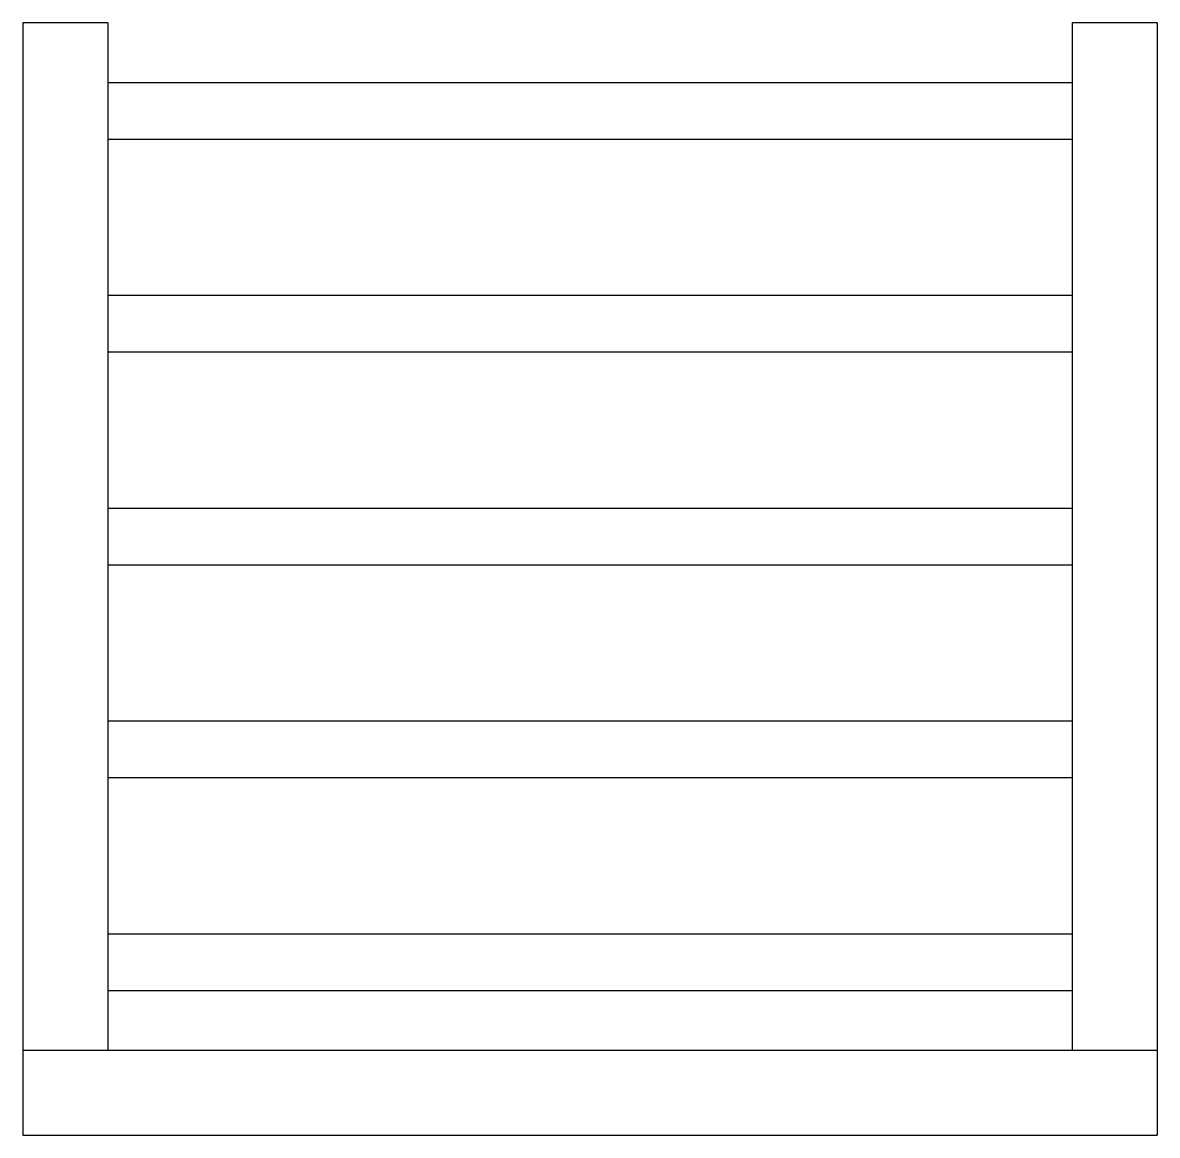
# Model space of a CAD drawing. Header units: millimetres. Extents: x -927.373 to -926.973, y 2719.451 to 2719.843.
import ezdxf

# ---------------------------------------------------------------- set-up
doc = ezdxf.new("R2010")
doc.units = ezdxf.units.MM
doc.header["$LTSCALE"] = 10
doc.layers.add('AUX_03', color=3, linetype='Continuous')
doc.layers.add('Móveis_armários', color=2, linetype='Continuous')

# ---------------------------------------------------------------- blocks, each defined once
blk = doc.blocks.new('cdn_calceiro')
at = {"layer": 'Móveis_armários', "color": 1}
for p, q in [((-0.17, 0.19605), (-0.2, 0.19605)), ((-0.2, 0.19605), (-0.2, -0.19605)), ((-0.17, 0.19605), (-0.17, -0.16605)), ((0.17, 0.19605), (0.17, -0.16605)), ((0.2, 0.19605), (0.17, 0.19605)), ((0.2, 0.19605), (0.2, -0.19605)), ((-0.17, 0.175), (0.17, 0.175)), ((-0.17, 0.155), (0.17, 0.155)), ((-0.17, 0.1), (0.17, 0.1)), ((-0.17, 0.08), (0.17, 0.08)), ((-0.17, 0.025), (0.17, 0.025)), ((-0.17, 0.005), (0.17, 0.005)), ((-0.17, -0.05), (0.17, -0.05)), ((-0.17, -0.07), (0.17, -0.07)), ((-0.17, -0.125), (0.17, -0.125)), ((-0.17, -0.145), (0.17, -0.145)), ((-0.2, -0.16605), (0.2, -0.16605)), ((-0.2, -0.19605), (0.2, -0.19605))]:
    blk.add_line(p, q, dxfattribs=at)

msp = doc.modelspace()

# ---------------------------------------------------------------- block references
at = {"layer": 'AUX_03'}
msp.add_blockref('cdn_calceiro', (-927.17319, 2719.64693), dxfattribs=at)

doc.saveas('drawing.dxf')
